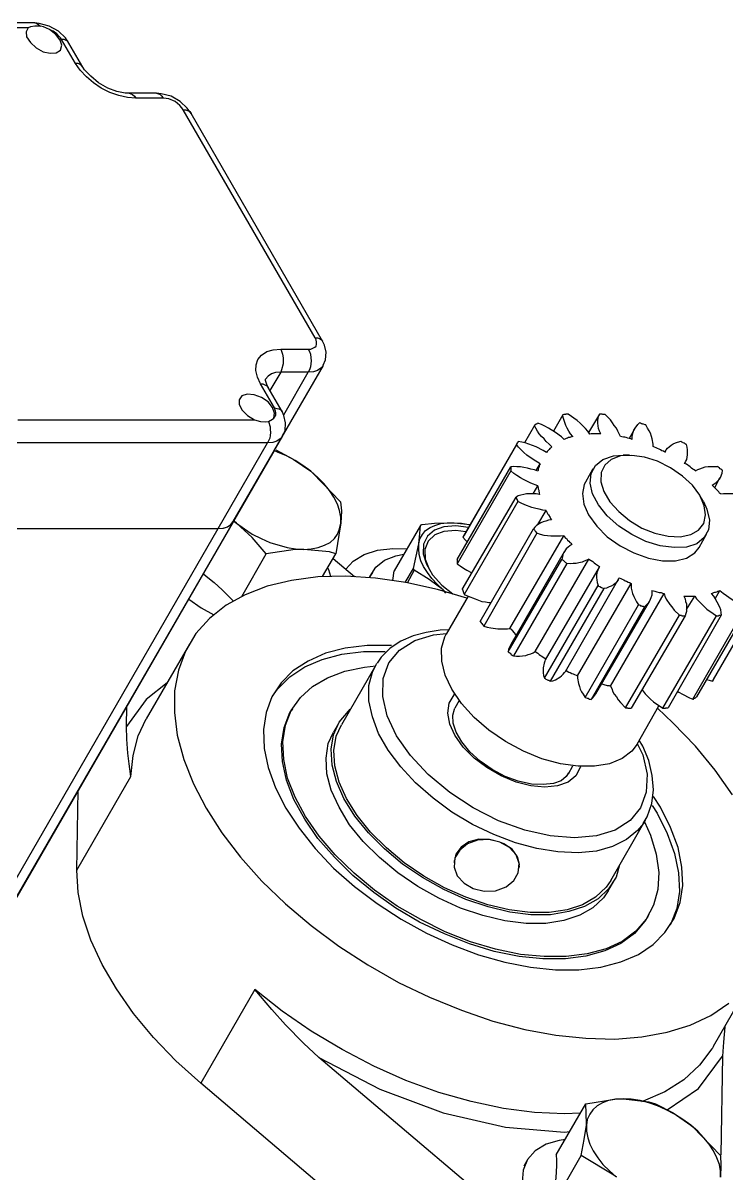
# Model space of a CAD drawing. Header units: inches. Extents: x 0 to 11, y 0.3 to 17.
# Drawn here: x 7.55 to 8.893, y 1.722 to 3.919 of the extents above; entities that cross this region are included whole.
import ezdxf

# ---------------------------------------------------------------- set-up
doc = ezdxf.new("R2010")
doc.units = ezdxf.units.IN
doc.header["$MEASUREMENT"] = 0
doc.layers.add('Layer 1', color=7, linetype='Continuous')

msp = doc.modelspace()

# ---------------------------------------------------------------- linework, layer by layer
at = {"layer": 'Layer 1', "color": 7, "lineweight": 25, "true_color": 0xffffff}
for points in [[(7.5725, 3.9192), (7.07, 3.9192)], [(7.5833, 3.9133), (7.5725, 3.9133), (7.5642, 3.9117), (7.56, 3.91)], [(7.6642, 3.835), (7.6375, 3.8808), (7.6308, 3.8908), (7.6175, 3.9033), (7.6, 3.9133), (7.5808, 3.9183), (7.5725, 3.9192)], [(7.5725, 3.9192), (7.5742, 3.9192), (7.5775, 3.9175), (7.58, 3.9158), (7.5833, 3.9133)], [(7.6008, 3.9067), (7.5892, 3.9117), (7.5833, 3.9133)], [(7.56, 3.91), (7.1083, 3.91)], [(7.56, 3.91), (7.5558, 3.9025), (7.5567, 3.8925), (7.5642, 3.8817), (7.575, 3.8717), (7.5883, 3.8642), (7.6017, 3.8617), (7.6133, 3.8625), (7.6217, 3.8675), (7.6242, 3.8767), (7.6208, 3.8867), (7.6125, 3.8975), (7.6008, 3.9067)], [(7.6233, 3.8875), (7.6217, 3.8908), (7.6192, 3.8933), (7.6142, 3.8983), (7.6075, 3.9033), (7.6042, 3.905), (7.6008, 3.9067)], [(7.6375, 3.8808), (7.6375, 3.8808), (7.6358, 3.8842), (7.6325, 3.8858), (7.6283, 3.8875), (7.6233, 3.8875)], [(7.65, 3.8417), (7.6233, 3.8875)], [(7.6642, 3.835), (7.6617, 3.8383), (7.6592, 3.84), (7.655, 3.8417), (7.65, 3.8417)], [(7.765, 3.7758), (7.7492, 3.7767), (7.7325, 3.7808), (7.7158, 3.7867), (7.6992, 3.795), (7.6842, 3.805), (7.6708, 3.8167), (7.6592, 3.8292), (7.65, 3.8417)], [(7.7517, 3.785), (7.745, 3.785), (7.7292, 3.7883), (7.7117, 3.795), (7.6942, 3.805), (7.6792, 3.8175), (7.6675, 3.83), (7.6642, 3.835)], [(7.805, 3.785), (7.7517, 3.785)], [(7.7525, 3.785), (7.7558, 3.7842), (7.7592, 3.7825), (7.7625, 3.7792), (7.765, 3.7758)], [(7.8708, 3.7467), (7.8633, 3.7567), (7.85, 3.7692), (7.8325, 3.7792), (7.8133, 3.7842), (7.805, 3.785)], [(7.805, 3.785), (7.8083, 3.7842), (7.8117, 3.7825), (7.815, 3.7792), (7.8175, 3.7758)], [(7.8175, 3.7758), (7.765, 3.7758)], [(7.8558, 3.7533), (7.8533, 3.7575), (7.8492, 3.7617), (7.845, 3.7658), (7.84, 3.7692), (7.8283, 3.7742), (7.8233, 3.775), (7.8175, 3.7758)], [(7.8558, 3.7533), (7.8608, 3.7533), (7.865, 3.7517), (7.8683, 3.75), (7.8708, 3.7467)], [(8.1075, 3.3183), (7.8558, 3.7533)], [(8.1217, 3.3117), (7.8708, 3.7467)], [(8.0942, 3.2967), (8.0992, 3.2967), (8.1033, 3.2983), (8.1067, 3.3), (8.1092, 3.3025), (8.11, 3.3058), (8.11, 3.31), (8.1092, 3.3142), (8.1075, 3.3183)], [(8.1075, 3.3183), (8.1117, 3.3183), (8.1158, 3.3167), (8.1192, 3.315), (8.1217, 3.3117)], [(8.0033, 3.23), (7.9975, 3.2433), (7.9942, 3.2558), (7.995, 3.2667), (7.9983, 3.2767), (8.005, 3.285), (8.015, 3.2917), (8.0275, 3.295), (8.0417, 3.2967)], [(8.0417, 3.2967), (8.0942, 3.2967)], [(8.0417, 3.2967), (8.045, 3.2867), (8.0467, 3.28), (8.0467, 3.2683), (8.0433, 3.2567), (8.0417, 3.2525)], [(8.0942, 3.2967), (8.0967, 3.2917), (8.0983, 3.2867), (8.0992, 3.28), (8.1, 3.2742), (8.0983, 3.2625), (8.0967, 3.2567), (8.0942, 3.2525), (8.0417, 3.2525)], [(8.1225, 3.2658), (8.1275, 3.2758), (8.1283, 3.2908), (8.125, 3.3042), (8.1217, 3.3117)], [(8.0417, 3.2525), (8.0317, 3.2517), (8.0242, 3.2492), (8.0175, 3.245), (8.0125, 3.2392)], [(8.0417, 3.2525), (8.0208, 3.2175)], [(8.0283, 3.1017), (8.1233, 3.265)], [(8.0475, 3.1708), (8.0942, 3.2525)], [(8.1233, 3.265), (8.1233, 3.265), (8.1183, 3.26), (8.1117, 3.2558), (8.1042, 3.2533), (8.0942, 3.2525)], [(8.0442, 3.1775), (8.0175, 3.2233), (8.015, 3.2292), (8.0125, 3.2367), (8.0125, 3.2392)], [(8.0283, 3.165), (8.03, 3.1742), (8.0258, 3.185), (8.0175, 3.1958), (8.005, 3.2042), (7.9908, 3.2092), (7.9775, 3.2108), (7.9675, 3.2075), (7.9625, 3.2), (7.9625, 3.1908), (7.9683, 3.18), (7.9783, 3.17), (7.9917, 3.1617)], [(8.0033, 3.23), (8.0075, 3.23), (8.0117, 3.2283), (8.015, 3.2267), (8.0175, 3.2233)], [(8.03, 3.1842), (8.0033, 3.23)], [(8.0183, 3.1583), (8.0258, 3.1625), (8.0283, 3.165)], [(8.0283, 3.165), (8.03, 3.1667), (8.0317, 3.1692), (8.0325, 3.1708), (8.0325, 3.1758), (8.0317, 3.1783), (8.0308, 3.1817), (8.03, 3.1842)], [(8.03, 3.1842), (8.0342, 3.1833), (8.0383, 3.1825), (8.0417, 3.1808), (8.0442, 3.1775)], [(8.045, 3.1317), (8.05, 3.1408), (8.0508, 3.1558), (8.0475, 3.17), (8.0442, 3.1775)], [(8.58, 3.1708), (8.5625, 3.14)], [(8.59, 3.1725), (8.5858, 3.1725), (8.585, 3.1717), (8.5817, 3.1717), (8.58, 3.1708)], [(8.5992, 3.13), (8.595, 3.135), (8.5917, 3.14), (8.5883, 3.1458), (8.5858, 3.1508), (8.5808, 3.1658), (8.58, 3.1708)], [(8.6317, 3.1342), (8.6275, 3.14), (8.6233, 3.145), (8.6133, 3.155), (8.6075, 3.16), (8.59, 3.1725)], [(8.65, 3.1725), (8.6292, 3.1375)], [(8.6525, 3.135), (8.65, 3.14), (8.6483, 3.145), (8.6467, 3.155), (8.6467, 3.16), (8.6483, 3.1683), (8.65, 3.1725)], [(8.6608, 3.1717), (8.6567, 3.1717), (8.655, 3.1725), (8.65, 3.1725)], [(8.69, 3.13), (8.685, 3.14), (8.6825, 3.1458), (8.6783, 3.1508), (8.675, 3.1558), (8.6708, 3.1617), (8.6608, 3.1717)], [(7.9917, 3.1617), (8.0033, 3.1583), (8.0133, 3.1575), (8.0183, 3.1583), (8.0217, 3.1483), (8.0217, 3.1433), (8.0225, 3.1375), (8.0217, 3.1317), (8.0208, 3.1267), (8.0192, 3.1225), (8.0167, 3.1175), (7.515, 3.1175)], [(7.54, 3.1617), (7.9917, 3.1617)], [(8.5258, 3.1508), (8.5067, 3.1175)], [(8.5325, 3.155), (8.5317, 3.1542), (8.5308, 3.1542), (8.53, 3.1533), (8.5292, 3.1533), (8.5275, 3.1517), (8.5267, 3.1517), (8.5258, 3.1508)], [(8.5592, 3.11), (8.5542, 3.115), (8.5483, 3.12), (8.5442, 3.125), (8.5392, 3.13), (8.535, 3.135), (8.5317, 3.14), (8.5283, 3.1458), (8.5258, 3.1508)], [(8.5825, 3.1242), (8.5775, 3.1292), (8.5658, 3.1375), (8.5525, 3.1458), (8.5458, 3.1492), (8.5392, 3.1525), (8.5325, 3.155)], [(8.7175, 3.145), (8.7067, 3.1258)], [(8.7125, 3.1242), (8.7125, 3.1292), (8.7133, 3.1333), (8.7142, 3.1383), (8.7158, 3.1417), (8.7183, 3.1458), (8.7233, 3.1525), (8.7267, 3.1558)], [(8.7383, 3.1517), (8.7375, 3.1517), (8.7342, 3.1533), (8.7325, 3.1533), (8.7317, 3.1542), (8.73, 3.1542), (8.7283, 3.155), (8.7267, 3.1558)], [(8.7525, 3.1108), (8.7525, 3.115), (8.7508, 3.125), (8.7492, 3.13), (8.7475, 3.1358), (8.745, 3.1408), (8.7417, 3.1458), (8.7383, 3.1517)], [(7.9508, 2.9675), (8.0458, 3.1308)], [(8.0458, 3.1308), (8.0458, 3.1308), (8.0408, 3.125), (8.0342, 3.1208), (8.0267, 3.1183), (8.0167, 3.1175)], [(8.5992, 3.13), (8.5975, 3.1292), (8.595, 3.1283), (8.5933, 3.1275), (8.5908, 3.1275), (8.5892, 3.1267), (8.5867, 3.1258), (8.585, 3.125), (8.5825, 3.1242)], [(8.6525, 3.135), (8.6342, 3.135), (8.6317, 3.1342)], [(8.7125, 3.1242), (8.71, 3.125), (8.7067, 3.1258), (8.7042, 3.1267), (8.7008, 3.1275), (8.6983, 3.1283), (8.6958, 3.1283), (8.6925, 3.1292), (8.69, 3.13)], [(8.775, 3.1), (8.7775, 3.1042), (8.78, 3.1075), (8.7833, 3.11), (8.7867, 3.1133), (8.7908, 3.1158), (8.795, 3.1175), (8.805, 3.1208)], [(8.8158, 3.1142), (8.8142, 3.115), (8.8133, 3.1158), (8.8117, 3.1167), (8.81, 3.1175), (8.8092, 3.1183), (8.8075, 3.1192), (8.8058, 3.12), (8.805, 3.1208)], [(7.3917, 1.9967), (8.0292, 3.1017)], [(7.9225, 2.9542), (8.0167, 3.1175)], [(8.0267, 3.0975), (8.0292, 3.1017), (8.0308, 3.1058)], [(8.0283, 3.1008), (8.0283, 3.1017)], [(8.0992, 3.0633), (8.0842, 3.0742), (8.0692, 3.0842), (8.0525, 3.0925), (8.0358, 3.1), (8.03, 3.1025)], [(8.0325, 3.1042), (8.0658, 3.0867), (8.0992, 3.0633)], [(8.4917, 3.1142), (8.3892, 2.9375), (8.3942, 2.9317), (8.3975, 2.9283)], [(8.4933, 3.1175), (8.3917, 2.9408)], [(8.495, 3.12), (8.4942, 3.1192), (8.4942, 3.1183), (8.4933, 3.1183), (8.4933, 3.1175), (8.4925, 3.1167), (8.4925, 3.1158), (8.4917, 3.115), (8.4917, 3.1142)], [(8.5367, 3.0775), (8.5233, 3.0858), (8.5117, 3.0942), (8.5058, 3.0992), (8.4958, 3.1092), (8.4917, 3.1142)], [(8.5492, 3.0992), (8.5425, 3.1033), (8.5292, 3.11), (8.5225, 3.1125), (8.515, 3.115), (8.5083, 3.1175), (8.5017, 3.1192), (8.495, 3.12)], [(8.5592, 3.11), (8.5583, 3.1092), (8.5567, 3.1075), (8.555, 3.1067), (8.5542, 3.105), (8.55, 3.1008), (8.5492, 3.0992)], [(8.775, 3.1), (8.7725, 3.1017), (8.7692, 3.1025), (8.7667, 3.1042), (8.7642, 3.1058), (8.7608, 3.1067), (8.7583, 3.1083), (8.755, 3.1092), (8.7525, 3.1108)], [(8.7758, 3.1017), (8.775, 3.1)], [(8.8125, 3.0783), (8.815, 3.0825), (8.8167, 3.0858), (8.8175, 3.09), (8.8183, 3.095), (8.8183, 3.1042), (8.8175, 3.1092), (8.8158, 3.1142)], [(8.5292, 3.065), (8.5367, 3.0775)], [(8.5367, 3.0775), (8.5358, 3.0758), (8.535, 3.0742), (8.535, 3.0725), (8.5333, 3.0692), (8.5333, 3.065), (8.5325, 3.0633)], [(8.8483, 3.0058), (8.855, 2.9908), (8.86, 2.97), (8.8583, 2.9517), (8.85, 2.9367), (8.8358, 2.925), (8.8158, 2.9183), (8.7925, 2.9175), (8.7658, 2.9208), (8.7383, 2.9292), (8.7117, 2.9425), (8.6867, 2.9583), (8.665, 2.9783), (8.6483, 2.9992), (8.6367, 3.02), (8.6325, 3.0408), (8.6342, 3.0592), (8.6425, 3.0742), (8.6567, 3.0858), (8.6767, 3.0925), (8.695, 3.0942)], [(8.7117, 3.0933), (8.69, 3.0925), (8.6725, 3.0858), (8.66, 3.075), (8.6533, 3.0608), (8.6525, 3.0433), (8.6583, 3.025), (8.67, 3.005), (8.6867, 2.9867), (8.7075, 2.9692), (8.7308, 2.955), (8.7558, 2.945), (8.7808, 2.9392), (8.8042, 2.9383), (8.8242, 2.9425), (8.8392, 2.9508), (8.8492, 2.9633), (8.8525, 2.98), (8.85, 2.9975), (8.8417, 3.0175), (8.8275, 3.0367), (8.8083, 3.0542), (8.7858, 3.07), (8.7608, 3.0825), (8.7358, 3.09), (8.7117, 3.0933)], [(8.7075, 3.0942), (8.695, 3.0942)], [(8.8125, 3.0783), (8.8142, 3.08)], [(8.8333, 3.0642), (8.8308, 3.0658), (8.8283, 3.0675), (8.8258, 3.0692), (8.8233, 3.0717), (8.8158, 3.0767), (8.8125, 3.0783)], [(8.1567, 2.9642), (8.1567, 2.9758), (8.1542, 2.9883), (8.15, 3.0008), (8.1433, 3.0142), (8.135, 3.0267), (8.1242, 3.04), (8.1125, 3.0517), (8.0992, 3.0633)], [(8.0992, 3.0633), (8.1033, 3.06), (8.1558, 3.005), (8.1575, 2.9875), (8.1567, 2.9642)], [(8.3783, 2.895), (8.4808, 3.0717)], [(8.4808, 3.0642), (8.3783, 2.8867), (8.3842, 2.8825), (8.3908, 2.8783), (8.3967, 2.8742), (8.4067, 2.8692)], [(8.5325, 3.0633), (8.5258, 3.0658), (8.5192, 3.0675), (8.5125, 3.0692), (8.5058, 3.0708), (8.4992, 3.0717), (8.4925, 3.0717), (8.4867, 3.0725), (8.4808, 3.0717)], [(8.4808, 3.0717), (8.4808, 3.0642)], [(8.5325, 3.0358), (8.5192, 3.0408), (8.5117, 3.0442), (8.505, 3.0475), (8.4992, 3.0508), (8.4925, 3.055), (8.4867, 3.0592), (8.4808, 3.0642)], [(8.6375, 3.0683), (8.6233, 3.0425)], [(8.8333, 3.0642), (8.8375, 3.0667), (8.8417, 3.0683), (8.8517, 3.0717), (8.8575, 3.0725), (8.875, 3.0725)], [(8.865, 3.0367), (8.8692, 3.0392), (8.8725, 3.0417), (8.8792, 3.0483), (8.8808, 3.0517), (8.8842, 3.06), (8.885, 3.065)], [(8.885, 3.065), (8.8833, 3.0658), (8.8817, 3.0675), (8.88, 3.0683), (8.8792, 3.07), (8.8775, 3.0708), (8.8767, 3.0717), (8.875, 3.0725)], [(8.5233, 3.02), (8.5325, 3.0358)], [(8.5325, 3.0358), (8.5325, 3.0342), (8.5333, 3.0317), (8.5333, 3.03), (8.5342, 3.0275), (8.5342, 3.025), (8.535, 3.0233), (8.535, 3.0208), (8.5358, 3.0192)], [(8.6233, 3.0425), (8.6208, 3.0383), (8.6175, 3.0208), (8.62, 3.0008), (8.6292, 2.98)], [(8.8817, 3.02), (8.8792, 3.0217), (8.8775, 3.0242), (8.865, 3.0367)], [(8.87, 3.0325), (8.88, 3.0508)], [(8.3883, 2.8375), (8.4908, 3.0142)], [(8.5358, 3.0192), (8.5292, 3.02), (8.5108, 3.02), (8.5058, 3.0192), (8.5, 3.0175), (8.495, 3.0167), (8.4908, 3.0142)], [(8.4908, 3.0142), (8.4908, 3.0133), (8.4917, 3.0125), (8.4917, 3.0108), (8.4925, 3.01), (8.4925, 3.0092), (8.4933, 3.0075), (8.4933, 3.0067), (8.4942, 3.0058)], [(8.8483, 3.0058), (8.8425, 3.0158)], [(8.8817, 3.02), (8.8867, 3.0208), (8.905, 3.0208), (8.9117, 3.02), (8.9183, 3.0183), (8.925, 3.0175), (8.9317, 3.015)], [(8.4942, 3.0058), (8.3917, 2.8283), (8.3992, 2.825), (8.4125, 2.82), (8.4258, 2.815), (8.4325, 2.8142), (8.4392, 2.8125), (8.4425, 2.8125)], [(8.5483, 2.9883), (8.5417, 2.9892), (8.535, 2.9908), (8.5283, 2.9925), (8.5208, 2.9942), (8.5075, 2.9992), (8.5008, 3.0025), (8.4942, 3.0058)], [(7.3133, 1.8625), (7.9517, 2.9667)], [(7.42, 2.9542), (7.9225, 2.9542), (7.9317, 2.955), (7.94, 2.9575), (7.9467, 2.9617), (7.9508, 2.9675)], [(7.9225, 2.9542), (7.9325, 2.955), (7.94, 2.9575), (7.9467, 2.9617), (7.9517, 2.9667), (7.9533, 2.9708)], [(7.9575, 2.9642), (7.9533, 2.9675), (7.9525, 2.9683)], [(7.9525, 2.9683), (7.9575, 2.9642)], [(8.5583, 2.9708), (8.5525, 2.97), (8.5475, 2.9683), (8.5425, 2.9667), (8.5383, 2.965), (8.53, 2.96), (8.5267, 2.9567), (8.5242, 2.9533)], [(8.5325, 2.9617), (8.5483, 2.9883)], [(8.5483, 2.9883), (8.5492, 2.9867), (8.55, 2.9842), (8.5517, 2.9817), (8.5525, 2.98), (8.5558, 2.975), (8.5567, 2.9733), (8.5583, 2.9708)], [(8.6292, 2.98), (8.645, 2.9583), (8.665, 2.9383), (8.6892, 2.9208), (8.7158, 2.9075), (8.7433, 2.8975), (8.77, 2.8925), (8.795, 2.8925), (8.8158, 2.8975), (8.8317, 2.9075), (8.84, 2.9175)], [(7.285, 1.8492), (7.9225, 2.9542)], [(7.4208, 2.9542), (7.9225, 2.9542)], [(8.0142, 2.9058), (7.9875, 2.9367), (7.9575, 2.9642)], [(7.9575, 2.9642), (7.9725, 2.9533), (7.9875, 2.9433), (8.0042, 2.935), (8.0208, 2.9275), (8.0542, 2.9175), (8.07, 2.915), (8.0858, 2.9142)], [(8.0858, 2.9142), (8.1, 2.915), (8.1133, 2.9175), (8.125, 2.9225), (8.1358, 2.9275), (8.1442, 2.935), (8.15, 2.9433), (8.1542, 2.9533), (8.1567, 2.9642)], [(8.1567, 2.9642), (8.1558, 2.9608), (8.1467, 2.9058)], [(8.3083, 2.96), (8.2583, 2.8733)], [(8.3558, 2.8333), (8.3517, 2.8367), (8.34, 2.8475), (8.33, 2.8583), (8.3217, 2.87), (8.3142, 2.8817), (8.3092, 2.8925), (8.3058, 2.9042), (8.305, 2.915), (8.305, 2.925), (8.3075, 2.9342), (8.3125, 2.9425), (8.3183, 2.95), (8.3267, 2.9558), (8.3358, 2.96), (8.3475, 2.9633), (8.3592, 2.965), (8.3725, 2.965), (8.3867, 2.9642), (8.4008, 2.9617), (8.4025, 2.9608)], [(8.305, 2.925), (8.3075, 2.9442), (8.3083, 2.96)], [(8.3083, 2.96), (8.3092, 2.96), (8.3092, 2.9608), (8.31, 2.9608), (8.3108, 2.9617), (8.3117, 2.9617)], [(8.3117, 2.9617), (8.335, 2.9642), (8.3725, 2.965)], [(8.4, 2.9558), (8.3758, 2.9592), (8.3533, 2.9575), (8.335, 2.9508), (8.3217, 2.9392), (8.3142, 2.9242), (8.3133, 2.9058), (8.32, 2.8858), (8.3317, 2.8658), (8.3492, 2.8458), (8.37, 2.8292)], [(8.395, 2.9475), (8.3758, 2.95), (8.3533, 2.9483), (8.3358, 2.9417), (8.3233, 2.93), (8.3167, 2.9142), (8.3175, 2.8958), (8.325, 2.8767), (8.3258, 2.875)], [(8.3725, 2.965), (8.4033, 2.9617)], [(8.4225, 2.7767), (8.5242, 2.9533)], [(8.5308, 2.945), (8.4292, 2.7675)], [(8.5242, 2.9533), (8.5258, 2.9517), (8.5267, 2.95), (8.5275, 2.9492), (8.5283, 2.9483), (8.5292, 2.9467), (8.5308, 2.945)], [(8.5817, 2.94), (8.5758, 2.9392), (8.5575, 2.9392), (8.5508, 2.94), (8.5442, 2.9408), (8.5375, 2.9425), (8.5308, 2.945)], [(8.295, 2.8775), (8.305, 2.925)], [(8.3917, 2.9408), (8.3908, 2.94), (8.3908, 2.9392), (8.39, 2.9392), (8.39, 2.9383), (8.3892, 2.9375)], [(8.4792, 2.7633), (8.5817, 2.94)], [(8.5975, 2.9233), (8.5933, 2.9208), (8.59, 2.9183), (8.5867, 2.915), (8.5817, 2.9083), (8.58, 2.9042), (8.5792, 2.9), (8.5783, 2.895)], [(8.5817, 2.94), (8.5833, 2.9383), (8.585, 2.9358), (8.5875, 2.9342), (8.5892, 2.9317), (8.5917, 2.93), (8.5933, 2.9275), (8.5958, 2.9258), (8.5975, 2.9233)], [(8.84, 2.9175), (8.8542, 2.9433)], [(7.9675, 2.8242), (8.0142, 2.9058)], [(8.0858, 2.9142), (8.0692, 2.9142), (8.0142, 2.9058)], [(8.1467, 2.9058), (8.135, 2.9092), (8.0858, 2.9142)], [(8.1217, 2.8625), (8.1467, 2.9058)], [(8.1658, 2.8767), (8.18, 2.8917), (8.2008, 2.9042), (8.2267, 2.9125), (8.2558, 2.9158), (8.2825, 2.915)], [(8.2117, 2.86), (8.2125, 2.8633), (8.2233, 2.88), (8.24, 2.8933), (8.2617, 2.9017), (8.2767, 2.905)], [(8.5825, 2.9092), (8.4808, 2.7325)], [(8.1375, 2.8625), (8.1333, 2.875), (8.1317, 2.8792)], [(8.1417, 2.8967), (8.1825, 2.8625)], [(8.3783, 2.895), (8.3783, 2.8867)], [(8.4758, 2.7183), (8.5783, 2.895)], [(8.5875, 2.8875), (8.4858, 2.7108)], [(8.5275, 2.7192), (8.63, 2.8958)], [(8.6492, 2.88), (8.5467, 2.7033)], [(8.5783, 2.895), (8.5792, 2.8942), (8.5808, 2.8933), (8.5817, 2.8925), (8.585, 2.8892), (8.5867, 2.8883), (8.5875, 2.8875)], [(8.63, 2.8958), (8.6258, 2.8933), (8.6208, 2.8917), (8.6167, 2.89), (8.6108, 2.8883), (8.6058, 2.8875), (8.6, 2.8875), (8.5942, 2.8867), (8.5875, 2.8875)], [(8.63, 2.8958), (8.6375, 2.8908), (8.64, 2.8883), (8.6425, 2.8867), (8.65, 2.8817)], [(8.65, 2.8817), (8.6483, 2.8775), (8.6467, 2.8742), (8.645, 2.8692), (8.6442, 2.865), (8.6442, 2.86), (8.645, 2.8558), (8.6458, 2.8508), (8.6475, 2.845)], [(8.3967, 2.8208), (8.3408, 2.8375), (8.2808, 2.8508), (8.2225, 2.8592), (8.1658, 2.8633), (8.1125, 2.8617), (8.0625, 2.855), (8.0158, 2.8442), (7.9742, 2.8275), (7.9375, 2.8075), (7.9058, 2.7825), (7.88, 2.7533), (7.86, 2.72), (7.8467, 2.6833), (7.8392, 2.6442), (7.8392, 2.6025), (7.8442, 2.5592), (7.8567, 2.5133), (7.875, 2.4667), (7.8992, 2.42)], [(7.8942, 2.8675), (7.8992, 2.8633), (7.915, 2.8508), (7.93, 2.8367), (7.9508, 2.8158)], [(8.2167, 2.87), (8.2108, 2.8608)], [(8.2558, 2.855), (8.2583, 2.8733)], [(8.2792, 2.8508), (8.295, 2.8775)], [(8.2967, 2.8742), (8.2833, 2.85)], [(8.2967, 2.8742), (8.2967, 2.8758), (8.2958, 2.8758), (8.2958, 2.8767), (8.295, 2.8775)], [(8.3517, 2.8367), (8.325, 2.8567), (8.2967, 2.8742)], [(8.585, 2.6808), (8.6867, 2.8583)], [(8.6875, 2.86), (8.6858, 2.8558), (8.6833, 2.8525), (8.68, 2.8492), (8.6767, 2.8467), (8.6725, 2.8442), (8.6683, 2.8425), (8.6633, 2.84), (8.6583, 2.8392)], [(8.6875, 2.86), (8.6908, 2.8583), (8.6933, 2.8575), (8.6967, 2.8558), (8.6992, 2.8542), (8.7017, 2.8533), (8.705, 2.8517), (8.7075, 2.8508), (8.7108, 2.8492)], [(8.3567, 2.8308), (8.3517, 2.8367)], [(8.3883, 2.8375), (8.3892, 2.8367), (8.3892, 2.835), (8.39, 2.8342), (8.39, 2.8333), (8.3908, 2.8317), (8.3908, 2.8308), (8.3917, 2.83), (8.3917, 2.8283)], [(8.545, 2.6683), (8.6475, 2.845)], [(8.6583, 2.8392), (8.5558, 2.6625)], [(8.6083, 2.6725), (8.7108, 2.8492)], [(8.6475, 2.845), (8.6483, 2.8442), (8.65, 2.8433), (8.6508, 2.8433), (8.6542, 2.8417), (8.655, 2.8408), (8.6583, 2.8392)], [(8.7108, 2.8492), (8.7108, 2.84), (8.7117, 2.835), (8.7133, 2.83), (8.7158, 2.8242), (8.7208, 2.8142), (8.7242, 2.8083)], [(8.75, 2.8358), (8.75, 2.8267), (8.7483, 2.8217), (8.7467, 2.8183), (8.745, 2.8142), (8.7425, 2.8108), (8.7358, 2.8042)], [(8.75, 2.8358), (8.7533, 2.835), (8.7558, 2.8342), (8.7592, 2.8333), (8.7642, 2.8317), (8.7675, 2.8317), (8.77, 2.8308), (8.7733, 2.83)], [(8.8633, 2.83), (8.8658, 2.8308), (8.8683, 2.8317), (8.87, 2.8325), (8.8717, 2.8325), (8.8742, 2.8333), (8.8758, 2.8342), (8.8783, 2.835), (8.88, 2.8358)], [(8.8658, 2.6625), (8.9683, 2.84)], [(8.8675, 2.6658), (8.97, 2.8425)], [(8.8708, 2.82), (8.88, 2.8358)], [(8.88, 2.8358), (8.8858, 2.8308), (8.9033, 2.8183), (8.91, 2.8142), (8.9233, 2.8075), (8.93, 2.805)], [(7.8667, 2.8192), (7.89, 2.8025), (7.9142, 2.7892)], [(8.3992, 2.825), (8.3575, 2.7525)], [(8.6433, 2.6383), (8.7458, 2.815)], [(8.6708, 2.6533), (8.7733, 2.83)], [(8.7733, 2.83), (8.775, 2.825), (8.7775, 2.8192), (8.7842, 2.8092), (8.7883, 2.8042), (8.7925, 2.7983), (8.8025, 2.7883)], [(8.8108, 2.825), (8.8133, 2.82), (8.8142, 2.815), (8.8158, 2.81), (8.8158, 2.7958), (8.815, 2.7917), (8.8133, 2.7875)], [(8.8108, 2.825), (8.8317, 2.825)], [(8.8158, 2.7992), (8.8317, 2.825)], [(8.8317, 2.825), (8.835, 2.82), (8.855, 2.8), (8.8667, 2.7917), (8.8733, 2.7875)], [(8.8633, 2.83), (8.8675, 2.825), (8.8708, 2.82), (8.8742, 2.8142), (8.8792, 2.8042), (8.8808, 2.7992), (8.8817, 2.7933), (8.8825, 2.7883)], [(8.6225, 2.6317), (8.7242, 2.8083)], [(8.7358, 2.8042), (8.6342, 2.6275)], [(8.7242, 2.8083), (8.7258, 2.8083), (8.7275, 2.8075), (8.7283, 2.8067), (8.73, 2.8067), (8.7317, 2.8058), (8.7333, 2.8058), (8.7342, 2.805), (8.7358, 2.8042)], [(8.8283, 2.6283), (8.93, 2.805)], [(8.9375, 2.8092), (8.835, 2.6325)], [(8.4225, 2.7767), (8.4233, 2.7758), (8.4242, 2.7742), (8.4258, 2.7725), (8.4267, 2.7708), (8.4283, 2.7692), (8.4292, 2.7675)], [(8.7, 2.6117), (8.8025, 2.7883)], [(8.8133, 2.7875), (8.7108, 2.6108)], [(8.7708, 2.6108), (8.8733, 2.7875)], [(8.8825, 2.7883), (8.7808, 2.6117)], [(8.8025, 2.7883), (8.8067, 2.7883), (8.8075, 2.7875), (8.8133, 2.7875)], [(8.8733, 2.7875), (8.8767, 2.7875), (8.8783, 2.7883), (8.8825, 2.7883)], [(8.3625, 2.7608), (8.3458, 2.76), (8.3192, 2.7558), (8.2942, 2.7492), (8.2708, 2.7392), (8.2508, 2.7258), (8.2333, 2.7083), (8.2258, 2.6967)], [(8.2625, 2.5583), (8.245, 2.5967), (8.2367, 2.6333), (8.2375, 2.6675), (8.2483, 2.6975), (8.2683, 2.7217), (8.2975, 2.74), (8.3333, 2.7508), (8.3583, 2.7533)], [(8.3683, 2.6475), (8.3558, 2.6742), (8.3492, 2.7008), (8.3483, 2.7258), (8.355, 2.7475), (8.3575, 2.7525)], [(8.4292, 2.7675), (8.4358, 2.7658), (8.4425, 2.7642), (8.4558, 2.7625), (8.4742, 2.7625), (8.4792, 2.7633)], [(8.4792, 2.7633), (8.4817, 2.7617), (8.4833, 2.7592), (8.4875, 2.755), (8.4892, 2.7525), (8.4908, 2.7508)], [(7.8675, 2.7333), (7.785, 2.5908)], [(8.2533, 2.7308), (8.2067, 2.7308), (8.165, 2.7258), (8.1275, 2.7158), (8.0942, 2.7008), (8.065, 2.6825), (8.0425, 2.6592), (8.025, 2.6325), (8.0142, 2.6025), (8.0092, 2.57), (8.01, 2.5342), (8.0175, 2.4975), (8.0317, 2.4592), (8.0517, 2.42)], [(8.4808, 2.7325), (8.4783, 2.7275), (8.4767, 2.7233), (8.4758, 2.7183)], [(8.0258, 2.6342), (8.0358, 2.6475), (8.0592, 2.6708), (8.0875, 2.69), (8.1208, 2.7042), (8.1583, 2.7142), (8.2, 2.7192), (8.2408, 2.7192)], [(8.4758, 2.7183), (8.4775, 2.7175), (8.4783, 2.7167), (8.48, 2.7158), (8.4808, 2.7142), (8.4817, 2.7133), (8.4833, 2.7125), (8.4842, 2.7117), (8.4858, 2.7108)], [(8.4858, 2.7108), (8.4917, 2.71), (8.4975, 2.71), (8.5033, 2.7108), (8.5092, 2.7117), (8.5142, 2.7133), (8.5192, 2.715), (8.5233, 2.7167), (8.5275, 2.7192)], [(8.5275, 2.7192), (8.5325, 2.7158), (8.535, 2.7133), (8.5375, 2.7117), (8.54, 2.71), (8.5425, 2.7083), (8.5458, 2.7067), (8.5483, 2.705)], [(8.5467, 2.7033), (8.5458, 2.7008), (8.5442, 2.6967), (8.5425, 2.6883), (8.5425, 2.6783), (8.5433, 2.6733), (8.545, 2.6683)], [(8.7358, 2.3942), (8.7475, 2.3683), (8.7583, 2.3325), (8.7633, 2.2975), (8.7617, 2.265), (8.7533, 2.235), (8.7392, 2.2083), (8.7192, 2.185), (8.6933, 2.1658), (8.6625, 2.1517), (8.6267, 2.1417), (8.5867, 2.1367), (8.5442, 2.1367), (8.4992, 2.1408), (8.4517, 2.1508), (8.4042, 2.165), (8.3558, 2.1842), (8.3092, 2.2075), (8.2642, 2.2333), (8.2208, 2.2633), (8.1817, 2.2958), (8.1458, 2.3308), (8.115, 2.3667), (8.0892, 2.4042), (8.0692, 2.4408), (8.055, 2.4775), (8.0475, 2.5133), (8.0458, 2.5467), (8.0508, 2.5783), (8.0617, 2.6067), (8.0792, 2.6317), (8.1025, 2.6525), (8.1308, 2.6692), (8.1642, 2.6817), (8.2017, 2.6892), (8.2233, 2.6917)], [(8.2233, 2.6933), (8.1575, 2.5792)], [(8.7342, 2.3908), (8.7225, 2.3775), (8.7017, 2.36), (8.675, 2.3467), (8.6442, 2.3383), (8.6092, 2.335), (8.5708, 2.3367), (8.5308, 2.3433), (8.49, 2.3542), (8.4483, 2.37), (8.4075, 2.3892), (8.3683, 2.4125), (8.3325, 2.4392), (8.2992, 2.4683), (8.2708, 2.4992), (8.2467, 2.5308), (8.2283, 2.5625), (8.2167, 2.5942), (8.21, 2.625), (8.21, 2.6542), (8.2167, 2.68), (8.2233, 2.6933)], [(8.2233, 2.6933), (8.225, 2.6967)], [(8.5858, 2.6833), (8.5883, 2.6817), (8.5917, 2.68), (8.5942, 2.6792), (8.5975, 2.6775), (8.6, 2.6767), (8.6025, 2.675), (8.6058, 2.6742), (8.6083, 2.6725)], [(7.825, 2.6592), (7.785, 2.6275), (7.7475, 2.5758)], [(8.545, 2.6683), (8.5467, 2.6675), (8.5475, 2.6667), (8.5508, 2.665), (8.5517, 2.6642), (8.5533, 2.6642), (8.555, 2.6633), (8.5558, 2.6625)], [(8.5558, 2.6625), (8.5608, 2.6633), (8.5658, 2.665), (8.5742, 2.67), (8.5775, 2.6725), (8.5808, 2.6758), (8.5833, 2.6792), (8.585, 2.6808)], [(8.6083, 2.6725), (8.6083, 2.6683), (8.61, 2.6583), (8.6117, 2.6525), (8.6133, 2.6475), (8.6158, 2.6425), (8.6192, 2.6375), (8.6225, 2.6317)], [(8.8542, 2.6658), (8.8592, 2.6642), (8.8658, 2.6625)], [(8.8658, 2.6625), (8.8667, 2.6633), (8.8667, 2.6642), (8.8675, 2.665), (8.8675, 2.6658)], [(8.6142, 2.4992), (8.6133, 2.4975), (8.605, 2.4817), (8.59, 2.47), (8.57, 2.4625), (8.5458, 2.46), (8.5192, 2.4625), (8.4908, 2.47), (8.4625, 2.4817), (8.435, 2.4975), (8.4108, 2.5158), (8.39, 2.5367), (8.3742, 2.5592), (8.3642, 2.5808), (8.3608, 2.6017), (8.3633, 2.6208), (8.3725, 2.6367), (8.3742, 2.6383)], [(8.7217, 2.5425), (8.7117, 2.5292), (8.6933, 2.515), (8.6692, 2.505), (8.6408, 2.5), (8.6092, 2.5), (8.5758, 2.505), (8.54, 2.5142), (8.505, 2.5292), (8.4708, 2.5475), (8.4392, 2.5692), (8.4108, 2.5933), (8.3867, 2.62), (8.3683, 2.6475)], [(8.6342, 2.6275), (8.6375, 2.6308), (8.6425, 2.6375), (8.6433, 2.6383)], [(8.6542, 2.6575), (8.6567, 2.6567), (8.66, 2.6558), (8.6625, 2.655), (8.665, 2.6542), (8.6683, 2.6542), (8.6708, 2.6533)], [(8.6708, 2.6533), (8.6733, 2.6483), (8.6758, 2.6425), (8.6783, 2.6375), (8.6825, 2.6325), (8.6858, 2.6267), (8.69, 2.6217), (8.7, 2.6117)], [(8.7317, 2.6458), (8.7333, 2.6433), (8.7375, 2.6383), (8.7475, 2.6283), (8.7533, 2.6233), (8.7708, 2.6108)], [(8.7983, 2.6433), (8.8017, 2.6417), (8.8083, 2.6375), (8.8217, 2.6308), (8.8283, 2.6283)], [(8.3825, 2.6258), (8.3742, 2.6108)], [(8.6225, 2.6317), (8.6233, 2.6317), (8.6267, 2.63), (8.6283, 2.63), (8.6292, 2.6292), (8.6308, 2.6283), (8.6325, 2.6283), (8.6342, 2.6275)], [(8.7217, 2.5425), (8.7633, 2.6158)], [(8.8283, 2.6283), (8.8292, 2.6283), (8.83, 2.6292), (8.8308, 2.63), (8.8317, 2.63), (8.8325, 2.6308), (8.8333, 2.6308), (8.835, 2.6325)], [(7.7558, 2.4808), (7.7525, 2.505), (7.75, 2.525), (7.7483, 2.5517), (7.7475, 2.5758), (7.7483, 2.615)], [(8.7425, 2.2133), (8.7367, 2.2042), (8.7167, 2.1808), (8.6908, 2.1617), (8.66, 2.1475), (8.6242, 2.1375), (8.585, 2.1325), (8.5417, 2.1325), (8.4967, 2.1367), (8.4492, 2.1467), (8.4017, 2.1608), (8.3542, 2.18), (8.3067, 2.2025), (8.2617, 2.2292), (8.2192, 2.2592), (8.1792, 2.2917), (8.1442, 2.3267), (8.1125, 2.3625), (8.0875, 2.3992), (8.0667, 2.4367), (8.0525, 2.4733), (8.045, 2.5092), (8.0433, 2.5425), (8.0483, 2.5742), (8.0592, 2.6025), (8.0617, 2.6058)], [(8.0642, 2.61), (8.0617, 2.6058)], [(8.6883, 2.3117), (8.6817, 2.2883), (8.6675, 2.2658), (8.6475, 2.2467), (8.6217, 2.2325), (8.5917, 2.2225), (8.5567, 2.2167), (8.5192, 2.2167), (8.4792, 2.2217), (8.4375, 2.2317), (8.395, 2.2458), (8.3533, 2.265), (8.3125, 2.2875), (8.2742, 2.3133), (8.24, 2.3425), (8.2092, 2.3733), (8.1833, 2.405), (8.1625, 2.4383), (8.1483, 2.4708), (8.14, 2.5025), (8.1383, 2.5325), (8.1425, 2.56), (8.1533, 2.5842), (8.1708, 2.605), (8.1742, 2.6092)], [(8.5908, 2.4875), (8.5867, 2.4808), (8.5767, 2.4725), (8.5625, 2.4675), (8.5425, 2.465), (8.52, 2.4658), (8.495, 2.4717), (8.47, 2.4808), (8.445, 2.4942), (8.4225, 2.51), (8.4025, 2.5275), (8.3875, 2.5467), (8.3767, 2.565), (8.3708, 2.5825), (8.37, 2.5975), (8.3733, 2.6092), (8.3742, 2.6108)], [(8.7, 2.6117), (8.7033, 2.6117), (8.7042, 2.6108), (8.7108, 2.6108)], [(8.9042, 2.4458), (8.8708, 2.4925), (8.8333, 2.5383), (8.79, 2.5833), (8.7608, 2.6108)], [(8.7708, 2.6108), (8.7758, 2.6108), (8.7767, 2.6117), (8.7808, 2.6117)], [(7.7558, 2.4808), (7.76, 2.5208), (7.77, 2.5583), (7.785, 2.5908)], [(8.1517, 2.5817), (8.1425, 2.565)], [(8.6717, 2.2817), (8.6625, 2.2692), (8.6425, 2.25), (8.6175, 2.2358), (8.5883, 2.2258), (8.5542, 2.2208), (8.5175, 2.2208), (8.4775, 2.2258), (8.4367, 2.2358), (8.395, 2.25), (8.3542, 2.2683), (8.315, 2.29), (8.2775, 2.3158), (8.2433, 2.3442), (8.2133, 2.3742), (8.1875, 2.4058), (8.1675, 2.4383), (8.1533, 2.47), (8.145, 2.5008), (8.1433, 2.53), (8.1475, 2.5575), (8.1575, 2.5792)], [(8.6667, 2.2625), (8.6575, 2.2492), (8.6375, 2.23), (8.6125, 2.2158), (8.5817, 2.2058), (8.5475, 2.2), (8.51, 2.2), (8.4692, 2.205), (8.4275, 2.215), (8.385, 2.2292), (8.3433, 2.2483), (8.3033, 2.2708), (8.265, 2.2967), (8.23, 2.3258), (8.1992, 2.3567), (8.1733, 2.3883), (8.1533, 2.4217), (8.1383, 2.4542), (8.13, 2.4858), (8.1283, 2.5158), (8.1325, 2.5433), (8.1425, 2.565)], [(8.7217, 2.5433), (8.7325, 2.5217), (8.7408, 2.485), (8.7392, 2.4508), (8.7283, 2.4208), (8.7083, 2.3967), (8.68, 2.3783), (8.6442, 2.3675), (8.6025, 2.3633), (8.5558, 2.3675), (8.5075, 2.3783), (8.4575, 2.3958), (8.4092, 2.4208), (8.3642, 2.45), (8.3233, 2.4842), (8.2892, 2.5208), (8.2625, 2.5583)], [(8.7333, 2.3908), (8.7408, 2.4033), (8.75, 2.4292), (8.7533, 2.455), (8.7508, 2.4825), (8.7442, 2.5108), (8.7325, 2.5383), (8.7258, 2.55)], [(8.5908, 2.4858), (8.5992, 2.5008)], [(8.5908, 2.4858), (8.5917, 2.4875)], [(7.6525, 2.3017), (7.7558, 2.4808)], [(7.6525, 2.3017), (7.655, 2.4542)], [(8.0517, 2.42), (8.0767, 2.3817), (8.1075, 2.3433), (8.1425, 2.3058), (8.1825, 2.2708), (8.2258, 2.2383), (8.2717, 2.2083), (8.32, 2.1817), (8.3692, 2.1592), (8.4192, 2.14), (8.4692, 2.1258), (8.5183, 2.1167), (8.5658, 2.1117), (8.6108, 2.1117), (8.6525, 2.1167), (8.6908, 2.1267), (8.7242, 2.1408), (8.7525, 2.16), (8.775, 2.1825), (8.7925, 2.2092), (8.8042, 2.24), (8.8092, 2.2725), (8.8075, 2.3075), (8.8, 2.345), (8.7858, 2.3833), (8.7667, 2.4217), (8.7533, 2.4425)], [(7.8992, 2.42), (7.9292, 2.3733), (7.965, 2.3267), (8.0058, 2.2808), (8.0508, 2.2375), (8.1, 2.1958), (8.1525, 2.1567), (8.2083, 2.1208), (8.2667, 2.0875), (8.3258, 2.0592), (8.3867, 2.0342), (8.4467, 2.0133), (8.5075, 1.9975), (8.5667, 1.9867), (8.6242, 1.9808), (8.6792, 1.9792), (8.7308, 1.9833), (8.7792, 1.9925), (8.8233, 2.0058), (8.8625, 2.0242), (8.8967, 2.0475)], [(8.7508, 2.425), (8.76, 2.4108), (8.7792, 2.3717), (8.7933, 2.3333), (8.8008, 2.2967), (8.8025, 2.2608), (8.7975, 2.2283), (8.7858, 2.1983), (8.785, 2.1967)], [(8.6717, 2.2817), (8.7375, 2.3967)], [(8.7375, 2.3967), (8.7342, 2.3908)], [(8.46, 2.355), (8.4392, 2.36), (8.4175, 2.3592), (8.3983, 2.3517), (8.3833, 2.34), (8.3742, 2.325), (8.3725, 2.3075), (8.3783, 2.2908), (8.3917, 2.2767), (8.4092, 2.2667), (8.43, 2.2617), (8.4517, 2.2625), (8.4717, 2.27), (8.4867, 2.2817), (8.495, 2.2967), (8.4967, 2.3142), (8.4908, 2.3308), (8.4783, 2.345), (8.46, 2.355)], [(8.46, 2.355), (8.44, 2.36), (8.42, 2.3608), (8.4008, 2.3558), (8.3858, 2.3458), (8.3758, 2.3325), (8.3733, 2.32)], [(8.4967, 2.3092), (8.4975, 2.3125), (8.4933, 2.3275), (8.4833, 2.3417), (8.4675, 2.3517), (8.46, 2.355)], [(8.3725, 2.32), (8.3725, 2.3158)], [(8.4967, 2.3058), (8.4975, 2.3092)], [(7.8892, 1.895), (7.8417, 1.9375), (7.7992, 1.9825), (7.7608, 2.0283), (7.7283, 2.075), (7.7008, 2.1217), (7.6792, 2.1683), (7.6642, 2.2142), (7.655, 2.2592), (7.6525, 2.3017)], [(8.6667, 2.2625), (8.6767, 2.2792)], [(8.7425, 2.2133), (8.745, 2.2175)], [(8.8675, 1.9658), (8.95, 2.1083)], [(7.9925, 2.0742), (7.8892, 1.895)], [(8.6133, 1.8375), (8.5833, 1.8367), (8.5258, 1.8392), (8.4667, 1.8467), (8.405, 1.86), (8.3433, 1.8775), (8.2808, 1.9), (8.2192, 1.9275), (8.1592, 1.9592), (8.1, 1.9942), (8.0442, 2.0325), (7.9925, 2.0742)], [(8.1142, 1.9442), (8.085, 1.9717), (8.0508, 2.0067), (8.025, 2.0358), (7.9925, 2.0742)], [(8.8892, 2.0025), (8.8867, 1.9733), (8.885, 1.9467)], [(8.865, 1.9608), (8.8642, 1.9608), (8.8408, 1.9292), (8.8108, 1.9017), (8.775, 1.8783), (8.7333, 1.8608), (8.73, 1.8592)], [(8.8675, 1.9658), (8.865, 1.9608)], [(8.1142, 1.9442), (8.2308, 1.8833), (8.3517, 1.8383), (8.4708, 1.8108), (8.5833, 1.8017), (8.5933, 1.8025)], [(8.5617, 1.565), (8.1142, 1.9442)], [(8.7792, 1.8442), (8.8392, 1.885), (8.885, 1.9467)], [(8.885, 1.9467), (8.8817, 1.7583)], [(8.2267, 1.6083), (7.8892, 1.895)], [(8.5675, 1.7583), (8.6242, 1.8558)], [(8.6242, 1.8558), (8.6792, 1.8642), (8.6958, 1.865)], [(8.625, 1.815), (8.625, 1.8183), (8.6242, 1.8558)], [(8.6958, 1.865), (8.6808, 1.8642), (8.6675, 1.8617), (8.6558, 1.8575), (8.6458, 1.8517), (8.6375, 1.8442), (8.6317, 1.8358), (8.6267, 1.8258), (8.625, 1.815)], [(8.8242, 1.815), (8.8092, 1.8258), (8.7933, 1.8358), (8.7775, 1.8442), (8.7608, 1.8517), (8.7442, 1.8575), (8.7275, 1.8617), (8.7108, 1.8642), (8.6958, 1.865)], [(8.6958, 1.865), (8.7442, 1.8592), (8.7567, 1.8558)], [(8.7567, 1.8558), (8.7908, 1.8383), (8.8242, 1.815)], [(8.615, 1.7567), (8.6208, 1.7875), (8.625, 1.815)], [(8.625, 1.815), (8.625, 1.8033), (8.6275, 1.7908), (8.6317, 1.7783), (8.6383, 1.7658), (8.6467, 1.7525), (8.6567, 1.74), (8.6692, 1.7275), (8.6825, 1.7158)], [(8.8808, 1.7158), (8.8808, 1.7275), (8.8792, 1.74), (8.8742, 1.7525), (8.8675, 1.7658), (8.8592, 1.7783), (8.8492, 1.7908), (8.8375, 1.8033), (8.8242, 1.815)], [(8.8242, 1.815), (8.8283, 1.8117), (8.8808, 1.7567), (8.8817, 1.7383), (8.8808, 1.7158)], [(8.585, 1.7875), (8.5733, 1.7858), (8.5483, 1.7783), (8.5275, 1.7658), (8.5125, 1.7492), (8.5042, 1.7292), (8.5025, 1.7058)], [(8.5675, 1.7583), (8.5683, 1.7483), (8.5683, 1.7375), (8.5675, 1.7267), (8.5667, 1.7142), (8.565, 1.7017), (8.5633, 1.6883), (8.5617, 1.6733), (8.5592, 1.6592)], [(8.5117, 1.7467), (8.5058, 1.7367)], [(8.5592, 1.6592), (8.615, 1.7567)], [(8.6825, 1.7158), (8.6775, 1.7192), (8.615, 1.7567)]]:
    msp.add_lwpolyline(points, dxfattribs=at)

doc.saveas('drawing.dxf')
